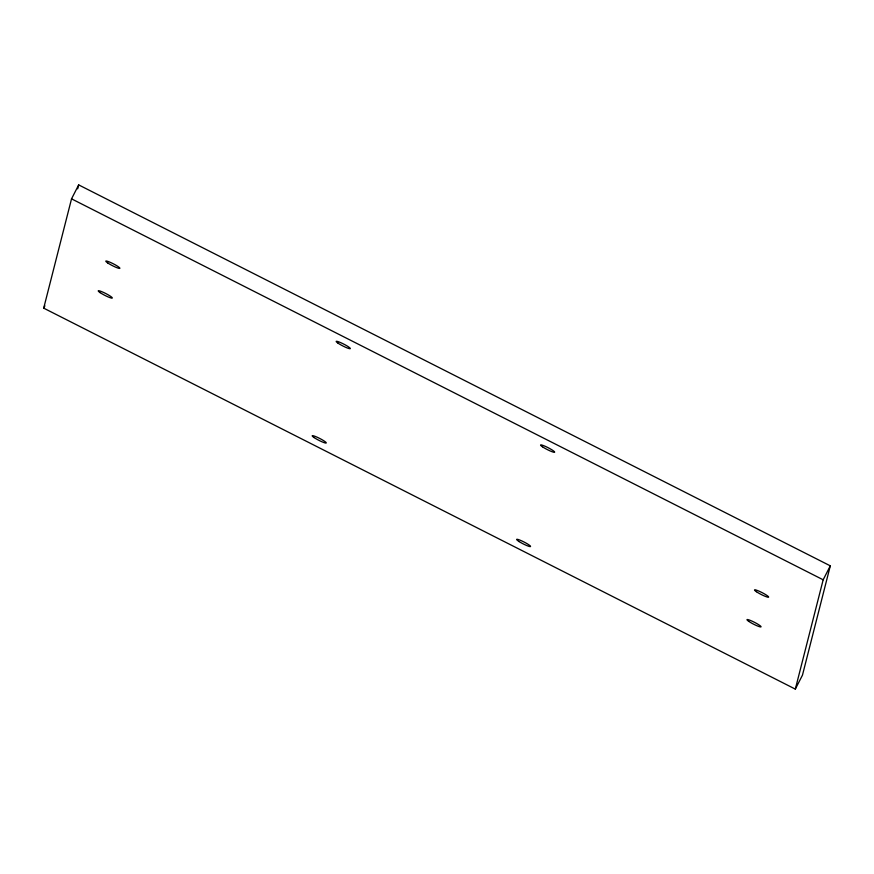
<?xml version="1.0" encoding="UTF-8"?>
<svg xmlns="http://www.w3.org/2000/svg" width="874" height="874" viewBox="0 0 874 874"><rect width="100%" height="100%" fill="white"/><g stroke="black" fill="none" stroke-linecap="round" stroke-linejoin="round"><path stroke-width="1.31" d="M43.7 308.151L71.537 198.846L78.682 184.895L830.3 565.849L802.463 675.154L795.318 689.105L43.7 308.151L44.891 305.824M77.677 188.85L78.682 184.895M795.318 689.105L823.166 579.801L830.3 565.849M71.537 198.846L823.166 579.801M756.414 591.72A7.899 1.027 27.1 0 0 768.322 597.237A7.899 1.027 27.1 0 0 760.019 591.611A7.899 1.027 27.1 0 0 756.414 591.72M338.107 343.22A7.899 1.027 27.1 0 0 350.015 348.737A7.899 1.027 27.1 0 0 341.701 343.1A7.899 1.027 27.1 0 0 338.107 343.22M107.677 262.91A7.899 1.027 27.1 0 0 119.585 268.427A7.899 1.027 27.1 0 0 111.271 262.801A7.899 1.027 27.1 0 0 107.677 262.91M542.448 446.789A7.899 1.027 27.1 0 0 554.356 452.306A7.899 1.027 27.1 0 0 546.042 446.68A7.899 1.027 27.1 0 0 542.448 446.789M100.106 292.626A7.899 1.027 27.1 0 0 112.014 298.143A7.899 1.027 27.1 0 0 103.7 292.517A7.899 1.027 27.1 0 0 100.106 292.626M519.134 541.585A7.833 1.027 27.1 0 0 530.485 546.578A7.833 1.027 27.1 0 0 521.155 540.635A7.833 1.027 27.1 0 0 519.134 541.585M748.854 621.436A7.899 1.027 27.1 0 0 760.751 626.953A7.899 1.027 27.1 0 0 752.448 621.327A7.899 1.027 27.1 0 0 748.854 621.436M314.072 437.557A7.899 1.027 27.1 0 0 325.98 443.074A7.899 1.027 27.1 0 0 317.666 437.448A7.899 1.027 27.1 0 0 314.072 437.557"/></g></svg>
